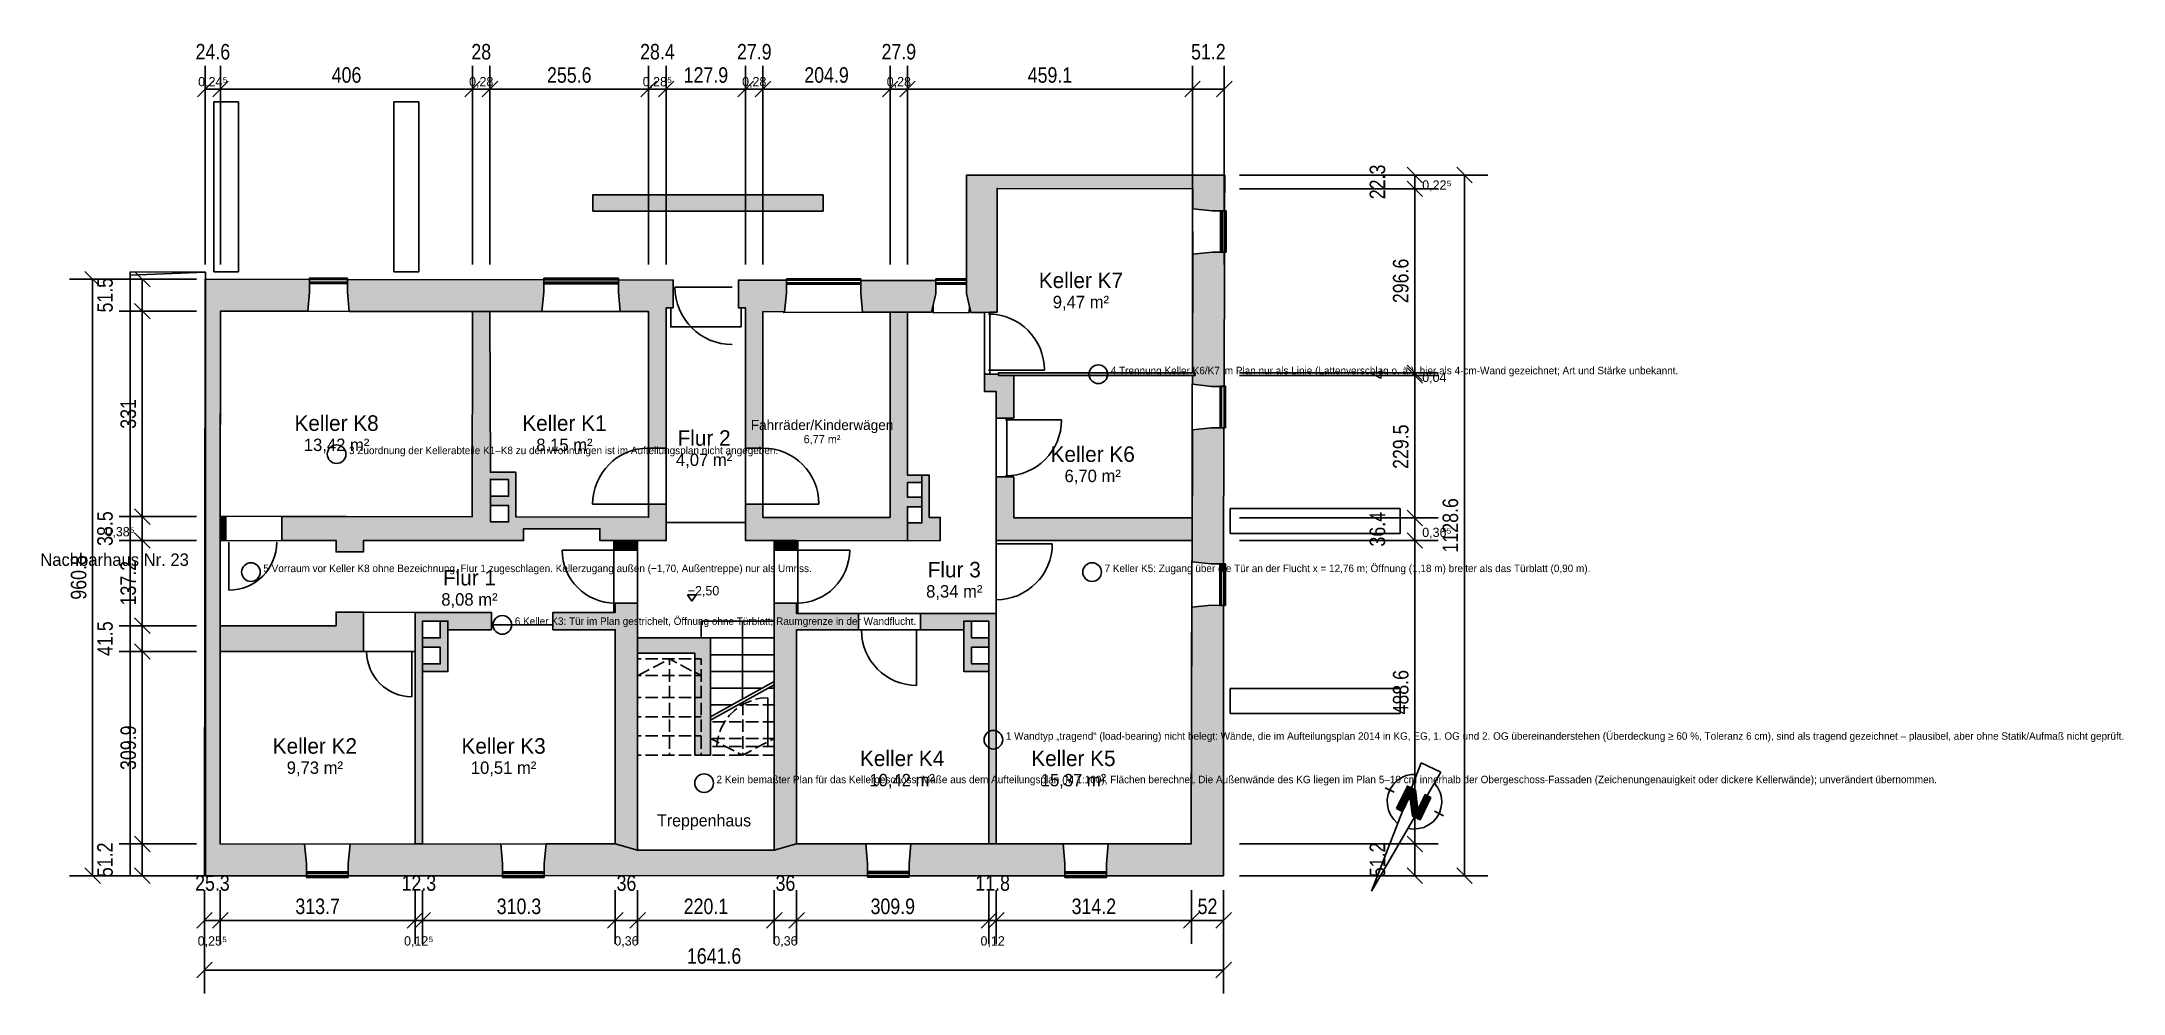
# Model space of a CAD drawing. Header units: metres. Extents: x -2.6 to 30.9, y -1.8 to 13.5.
import ezdxf
from ezdxf.enums import TextEntityAlignment as Align

# ---------------------------------------------------------------- set-up
doc = ezdxf.new("R2010")
doc.units = ezdxf.units.M
for name, color, linetype in [('A_BEMASSUNG', 5, 'Continuous'), ('A_OEFFNUNG', 1, 'Continuous'), ('A_RAUM', 3, 'Continuous'), ('A_SYMBOL', 2, 'Continuous'), ('A_TEXT', 7, 'Continuous'), ('A_TREPPE', 2, 'Continuous'), ('A_UNGEPRUEFT', 6, 'Continuous'), ('A_WAND', 8, 'Continuous'), ('A_WAND_TRAGEND', 7, 'Continuous')]:
    doc.layers.add(name, color=color, linetype=linetype)
doc.styles.add('OpenSansCondensed-Light', font='OpenSansCondensed-Light.ttf')
doc.dimstyles.new('EZ_M_100_H25_CM', dxfattribs={"dimtxt": 0.25, "dimasz": 0.25, "dimexe": 0.375, "dimexo": 0.125, "dimgap": 0.1, "dimtad": 1, "dimlfac": 100, "dimzin": 12, "dimdsep": 46, "dimtxsty": 'OpenSansCondensed-Light', "dimtsz": 0.125, "dimcen": 2.5, "dimazin": 3, "dimtfac": 0.5, "dimtmove": 2, "dimatfit": 3})

msp = doc.modelspace()

# ---------------------------------------------------------------- hatches: boundary and pattern name
at = {"layer": 'A_WAND'}
for points in [[(6.255, 10.816), (6.255, 11.074), (9.967, 11.074), (9.967, 10.816)], [(11.326, 5.503), (8.719, 5.508), (8.719, 6.096), (8.998, 6.096), (8.998, 5.88), (11.047, 5.88), (11.047, 9.186), (11.326, 9.186), (11.326, 6.562), (11.559, 6.562), (11.559, 6.443), (11.326, 6.443), (11.326, 6.206), (11.559, 6.206), (11.559, 6.054), (11.326, 6.054)], [(12.79, 8.187), (12.79, 8.167), (13.037, 8.167), (13.037, 7.48), (12.757, 7.48), (12.757, 7.908), (12.567, 7.908), (12.567, 8.187)], [(12.79, 8.167), (15.96, 8.167), (15.96, 8.207), (12.79, 8.207)], [(13.037, 6.532), (13.037, 5.876), (15.911, 5.872), (15.911, 5.508), (12.757, 5.508), (12.757, 6.532)], [(2.563, 4.356), (2.563, 3.721), (0.253, 3.721), (0.253, 4.136), (2.123, 4.136), (2.123, 4.356)], [(3.516, 3.789), (3.516, 3.941), (3.799, 3.941), (3.799, 4.212), (3.922, 4.212), (3.922, 3.399), (3.516, 3.399), (3.516, 3.522), (3.799, 3.522), (3.799, 3.789)], [(12.359, 3.941), (12.639, 3.941), (12.639, 3.789), (12.359, 3.789), (12.359, 3.522), (12.639, 3.522), (12.639, 3.399), (12.236, 3.399), (12.236, 4.212), (12.359, 4.211)], [(6.979, 3.941), (8.151, 3.941), (8.151, 2.049), (7.902, 2.049), (7.902, 3.692), (6.979, 3.692)]]:
    msp.add_hatch(color=8, dxfattribs=at).paths.add_polyline_path(points)
h = msp.add_hatch(color=8, dxfattribs=at)
h.paths.add_polyline_path([(7.44, 5.508), (6.373, 5.508), (6.373, 5.698), (5.141, 5.698), (5.141, 5.508), (2.563, 5.508), (2.563, 5.325), (2.123, 5.325), (2.123, 5.508), (1.247, 5.508), (1.247, 5.893), (4.312, 5.889), (4.32, 9.196), (4.6, 9.196), (4.607, 6.608), (5.019, 6.608), (5.019, 5.889), (7.156, 5.884), (7.156, 6.096), (7.44, 6.096)])
h.paths.add_polyline_path([(4.608, 6.223), (4.9, 6.223), (4.9, 6.49), (4.608, 6.49), (4.607, 6.501), (4.608, 6.075)])
h.paths.add_polyline_path([(4.608, 5.808), (4.9, 5.808), (4.9, 6.075), (4.608, 6.075)])
at = {"layer": 'A_WAND_TRAGEND'}
for points in [[(12.279, 9.487), (12.279, 11.396), (16.436, 11.396), (16.432, 10.82), (16.233, 10.82), (15.924, 10.85), (15.924, 11.172), (12.77, 11.18), (12.77, 9.186), (12.347, 9.182)], [(15.919, 9.859), (15.924, 10.122), (16.233, 10.152), (16.432, 10.152), (16.427, 7.992), (16.224, 7.992), (15.915, 8.026), (15.915, 8.167), (15.96, 8.167), (15.96, 8.207), (15.915, 8.207)], [(0.252, 5.541), (0.256, 0.622), (1.615, 0.618), (1.645, 0.309), (1.645, 0.11), (0.002, 0.11), (0.015, 9.72), (1.695, 9.711), (1.695, 9.508), (1.666, 9.203), (0.26, 9.203)], [(5.438, 9.195), (2.335, 9.199), (2.305, 9.508), (2.305, 9.711), (5.467, 9.707), (5.467, 9.508)], [(7.156, 9.195), (6.699, 9.195), (6.67, 9.508), (6.67, 9.707), (7.554, 9.703), (7.554, 9.258), (7.44, 9.258), (7.44, 6.998), (7.156, 6.998)], [(8.719, 9.254), (8.604, 9.254), (8.604, 9.703), (9.375, 9.703), (9.375, 9.495), (9.345, 9.191), (8.998, 9.195), (8.998, 6.998), (8.719, 6.998)], [(10.573, 9.699), (11.784, 9.699), (11.784, 9.487), (11.711, 9.186), (10.602, 9.186), (10.573, 9.495)], [(15.911, 5.165), (15.915, 7.294), (16.224, 7.324), (16.423, 7.324), (16.419, 5.135), (16.22, 5.135)], [(11.855, 5.508), (11.326, 5.503), (11.326, 5.791), (11.559, 5.791), (11.559, 6.562), (11.678, 6.562), (11.678, 5.88), (11.855, 5.88)], [(0.345, 5.508), (0.252, 5.508), (0.253, 5.893), (0.345, 5.893)], [(6.979, 5.355), (6.619, 5.355), (6.619, 5.508), (6.979, 5.508)], [(9.18, 5.355), (9.18, 5.508), (9.54, 5.508), (9.54, 5.355)], [(5.615, 4.352), (6.619, 4.352), (6.619, 4.5), (6.979, 4.5), (6.979, 0.521), (6.619, 0.622), (6.619, 4.072), (5.615, 4.072)], [(9.54, 0.622), (9.18, 0.521), (9.18, 4.5), (9.54, 4.5), (9.54, 4.331), (10.539, 4.331), (10.539, 4.072), (9.54, 4.072)], [(15.898, 0.622), (15.907, 4.436), (16.216, 4.466), (16.419, 4.462), (16.419, 0.11), (14.531, 0.11), (14.531, 0.309), (14.56, 0.622)], [(3.393, 4.352), (4.625, 4.352), (4.625, 4.072), (3.922, 4.072), (3.922, 4.212), (3.516, 4.212), (3.516, 0.622), (3.393, 0.622)], [(12.236, 4.212), (12.236, 4.072), (11.534, 4.072), (11.534, 4.331), (12.757, 4.331), (12.757, 0.622), (12.639, 0.622), (12.639, 4.208)], [(4.773, 0.622), (4.803, 0.309), (4.803, 0.11), (2.318, 0.11), (2.318, 0.309), (2.347, 0.618)], [(10.683, 0.309), (10.683, 0.114), (5.472, 0.11), (5.472, 0.309), (5.505, 0.622), (6.619, 0.622), (6.979, 0.521), (9.18, 0.521), (9.54, 0.622), (10.653, 0.622)], [(13.862, 0.309), (13.862, 0.11), (11.352, 0.11), (11.352, 0.309), (11.381, 0.622), (13.832, 0.622)]]:
    msp.add_hatch(color=7, dxfattribs=at).paths.add_polyline_path(points)

# ---------------------------------------------------------------- linework, layer by layer
at = {"layer": 'A_OEFFNUNG'}
for p, q in [((16.37, 10.152), (16.37, 10.821)), ((16.46, 10.821), (16.37, 10.821)), ((16.395, 10.152), (16.395, 10.821)), ((16.435, 10.152), (16.435, 10.821)), ((16.46, 10.152), (16.46, 10.821)), ((16.46, 10.152), (16.37, 10.152)), ((1.69523, 9.739), (1.69479, 9.649)), ((2.30522, 9.736), (1.69523, 9.739)), ((2.30522, 9.736), (2.30478, 9.646)), ((5.46808, 9.735), (5.46793, 9.645)), ((6.67007, 9.733), (5.46808, 9.735)), ((6.67007, 9.733), (6.66993, 9.643)), ((10.573, 9.726), (9.375, 9.726)), ((9.375, 9.726), (9.375, 9.636)), ((10.573, 9.726), (10.573, 9.636)), ((12.279, 9.726), (11.784, 9.726)), ((11.784, 9.726), (11.784, 9.636)), ((12.279, 9.726), (12.279, 9.636)), ((2.30478, 9.646), (1.69479, 9.649)), ((2.3049, 9.671), (1.69491, 9.674)), ((2.3051, 9.711), (1.69511, 9.714)), ((6.66993, 9.643), (5.46793, 9.645)), ((6.66997, 9.668), (5.46797, 9.67)), ((6.67003, 9.708), (5.46803, 9.71)), ((8.503, 9.588), (7.58, 9.588)), ((10.573, 9.701), (9.375, 9.701)), ((10.573, 9.661), (9.375, 9.661)), ((10.573, 9.636), (9.375, 9.636)), ((12.279, 9.701), (11.784, 9.701)), ((12.279, 9.661), (11.784, 9.661)), ((12.279, 9.636), (11.784, 9.636)), ((12.63, 8.255), (13.532, 8.255)), ((16.361, 7.324), (16.361, 7.993)), ((16.451, 7.993), (16.361, 7.993)), ((16.386, 7.324), (16.386, 7.993)), ((16.426, 7.324), (16.426, 7.993)), ((16.451, 7.324), (16.451, 7.993)), ((12.905, 7.451), (13.807, 7.451)), ((16.451, 7.324), (16.361, 7.324)), ((7.156, 6.096), (6.254, 6.096)), ((8.998, 6.096), (9.9, 6.096)), ((0.392, 5.482), (0.392, 4.708)), ((12.757, 5.457), (13.659, 5.457)), ((6.619, 5.355), (5.764, 5.355)), ((9.54, 5.355), (10.395, 5.355)), ((16.357, 4.462), (16.357, 5.135)), ((16.447, 5.135), (16.357, 5.135)), ((16.382, 4.462), (16.382, 5.135)), ((16.422, 4.462), (16.422, 5.135)), ((16.447, 4.462), (16.447, 5.135)), ((16.447, 4.462), (16.357, 4.462)), ((11.474, 4.064), (11.474, 3.175)), ((3.342, 3.721), (3.342, 2.993)), ((1.645, 0.172), (2.318, 0.172)), ((1.645, 0.082), (1.645, 0.172)), ((1.645, 0.147), (2.318, 0.147)), ((1.645, 0.107), (2.318, 0.107)), ((1.645, 0.082), (2.318, 0.082)), ((2.318, 0.082), (2.318, 0.172)), ((4.803, 0.172), (5.472, 0.172)), ((4.803, 0.082), (4.803, 0.172)), ((4.803, 0.147), (5.472, 0.147)), ((4.803, 0.107), (5.472, 0.107)), ((4.803, 0.082), (5.472, 0.082)), ((5.472, 0.082), (5.472, 0.172)), ((10.68293, 0.176), (11.35193, 0.177)), ((10.68307, 0.086), (10.68293, 0.176)), ((10.68297, 0.151), (11.35197, 0.152)), ((10.68303, 0.111), (11.35203, 0.112)), ((10.68307, 0.086), (11.35207, 0.087)), ((11.35207, 0.087), (11.35193, 0.177)), ((13.862, 0.172), (14.531, 0.172)), ((13.862, 0.082), (13.862, 0.172)), ((13.862, 0.147), (14.531, 0.147)), ((13.862, 0.107), (14.531, 0.107)), ((13.862, 0.082), (14.531, 0.082)), ((14.531, 0.082), (14.531, 0.172))]:
    msp.add_line(p, q, dxfattribs=at)
for centre, radius, start, end in [((8.503, 9.588), 0.923, 180, -90), ((12.63, 8.255), 0.902, 0, 90), ((12.905, 7.451), 0.902, -90, 0), ((7.156, 6.096), 0.902, 90, 180), ((8.998, 6.096), 0.902, 0, 90), ((0.392, 5.482), 0.774, -90, 0), ((12.757, 5.457), 0.902, -90, 0), ((6.619, 5.355), 0.855, 180, -90), ((9.54, 5.355), 0.855, -90, 0), ((11.474, 4.064), 0.889, 180, -90), ((3.342, 3.721), 0.728, 180, -90)]:
    msp.add_arc(centre, radius, start, end, dxfattribs=at)
at = {"layer": 'A_RAUM'}
for points in [[(15.922, 10.12), (15.915, 8.207), (12.79, 8.207), (12.79, 8.187), (12.652, 8.187), (12.652, 9.185), (12.77, 9.186), (12.77, 11.18), (15.924, 11.172), (15.924, 10.862), (15.919, 10.862)], [(0.255, 5.899), (0.26, 9.203), (4.32, 9.196), (4.312, 5.889)], [(4.6, 9.196), (7.156, 9.195), (7.156, 5.884), (5.019, 5.889), (5.019, 6.608), (4.607, 6.608)], [(7.44, 5.8), (7.44, 9.258), (7.512, 9.258), (7.512, 8.95), (8.646, 8.95), (8.646, 9.254), (8.719, 9.254), (8.719, 5.8)], [(8.998, 9.195), (9.333, 9.191), (9.333, 9.179), (11.047, 9.186), (11.047, 5.88), (8.998, 5.88)], [(12.757, 4.331), (9.54, 4.331), (9.54, 4.348), (9.562, 4.348), (9.562, 5.506), (11.855, 5.508), (11.855, 5.88), (11.678, 5.88), (11.678, 6.562), (11.326, 6.562), (11.326, 9.186), (11.711, 9.186), (11.738, 9.298), (11.741, 9.174), (12.321, 9.18), (12.324, 9.281), (12.347, 9.182), (12.565, 9.184), (12.567, 7.908), (12.757, 7.908)], [(15.911, 8.034), (15.912, 5.872), (13.037, 5.876), (13.037, 6.532), (12.927, 6.532), (12.927, 7.48), (13.037, 7.48), (13.037, 8.167), (15.915, 8.167), (15.915, 8.034)], [(6.979, 3.941), (6.979, 5.508), (7.44, 5.508), (7.44, 5.8), (8.719, 5.8), (8.719, 5.508), (9.18, 5.507), (9.18, 0.521), (6.979, 0.521), (6.979, 3.692), (7.902, 3.692), (7.902, 2.049), (8.151, 2.049), (8.151, 3.941)], [(0.252, 5.506), (2.123, 5.508), (2.123, 5.325), (2.563, 5.325), (2.563, 5.508), (5.141, 5.508), (5.141, 5.698), (6.373, 5.698), (6.373, 5.508), (6.597, 5.508), (6.597, 4.352), (5.615, 4.352), (5.615, 4.15), (4.625, 4.15), (4.625, 4.352), (2.123, 4.356), (2.123, 4.136), (0.253, 4.136)], [(12.757, 0.622), (12.757, 5.508), (15.912, 5.508), (15.911, 5.177), (15.906, 5.177), (15.898, 0.622)], [(6.619, 0.622), (3.516, 0.62), (3.516, 3.399), (3.922, 3.399), (3.922, 4.072), (4.625, 4.072), (4.625, 4.15), (5.615, 4.15), (5.615, 4.072), (6.619, 4.072)], [(9.54, 4.072), (12.236, 4.072), (12.236, 3.399), (12.639, 3.399), (12.639, 0.622), (9.54, 0.622)], [(3.393, 0.62), (0.256, 0.622), (0.253, 3.721), (3.393, 3.719)]]:
    msp.add_lwpolyline(points, close=True, dxfattribs=at)
at = {"layer": 'A_SYMBOL'}
for p, q in [((0.154, 9.834), (0.154, 12.573)), ((0.154, 12.573), (0.552, 12.573)), ((0.552, 12.573), (0.552, 9.834)), ((3.054, 9.834), (3.054, 12.573)), ((3.054, 12.573), (3.452, 12.573)), ((3.452, 12.573), (3.452, 9.834)), ((-1.198, 9.783), (-1.198, 9.834)), ((-1.198, 9.834), (0.019, 9.83)), ((-1.198, 9.783), (0.019, 9.83)), ((0.019, 9.83), (-1.198, 9.783)), ((-1.198, 0.11), (-1.198, 9.783)), ((0.019, 9.83), (0.019, 0.11)), ((0.552, 9.834), (0.154, 9.834)), ((3.452, 9.834), (3.054, 9.834)), ((16.525, 5.622), (16.525, 6.024)), ((16.525, 6.024), (19.264, 6.024)), ((19.264, 6.024), (19.264, 5.622)), ((19.264, 5.622), (16.525, 5.622)), ((16.525, 2.722), (16.525, 3.124)), ((16.525, 3.124), (19.264, 3.124)), ((19.264, 3.124), (19.264, 2.722)), ((19.264, 2.722), (16.525, 2.722)), ((19.281, 1.685), (19.209, 1.638)), ((19.357, 1.723), (19.281, 1.685)), ((19.442, 1.74), (19.357, 1.723)), ((19.53, 1.74), (19.442, 1.74)), ((19.602, 1.93), (19.446, 1.524)), ((19.916, 1.778), (19.602, 1.93)), ((19.916, 1.778), (19.696, 1.401)), ((19.166, 1.456), (19.023, 1.528)), ((19.069, 1.422), (19.052, 1.338)), ((19.103, 1.503), (19.069, 1.422)), ((19.149, 1.575), (19.103, 1.503)), ((19.209, 1.638), (19.149, 1.575)), ((19.382, 1.554), (19.204, 1.19)), ((19.281, 1.156), (19.281, 1.342)), ((19.285, 1.35), (19.399, 1.35)), ((19.293, 1.372), (19.412, 1.372)), ((19.302, 1.393), (19.522, 1.393)), ((19.42, 1.393), (19.302, 1.143)), ((19.302, 1.143), (19.302, 1.384)), ((19.315, 1.414), (19.518, 1.414)), ((19.319, 1.185), (19.319, 1.427)), ((19.323, 1.431), (19.514, 1.431)), ((19.331, 1.452), (19.514, 1.452)), ((19.34, 1.473), (19.509, 1.473)), ((19.34, 1.228), (19.34, 1.469)), ((19.353, 1.49), (19.509, 1.49)), ((19.361, 1.511), (19.467, 1.511)), ((19.361, 1.27), (19.361, 1.511)), ((19.37, 1.532), (19.425, 1.532)), ((19.378, 1.554), (19.387, 1.554)), ((19.378, 1.308), (19.378, 1.554)), ((19.382, 1.554), (19.509, 1.494)), ((19.399, 1.35), (19.399, 1.545)), ((19.42, 1.38), (19.42, 1.537)), ((19.459, 1.067), (19.42, 1.393)), ((19.42, 1.372), (19.522, 1.372)), ((19.425, 1.35), (19.526, 1.35)), ((19.442, 1.223), (19.442, 1.524)), ((19.459, 1.067), (19.459, 1.516)), ((19.48, 1.058), (19.48, 1.507)), ((19.501, 1.05), (19.501, 1.499)), ((19.509, 1.494), (19.547, 1.173)), ((19.522, 1.037), (19.522, 1.397)), ((19.547, 1.173), (19.666, 1.418)), ((19.585, 1.008), (19.759, 1.372)), ((19.632, 1.35), (19.751, 1.35)), ((19.641, 1.122), (19.641, 1.363)), ((19.645, 1.372), (19.759, 1.372)), ((19.653, 1.393), (19.717, 1.393)), ((19.662, 1.414), (19.679, 1.414)), ((19.662, 1.164), (19.662, 1.405)), ((19.759, 1.372), (19.666, 1.418)), ((19.679, 1.206), (19.679, 1.41)), ((19.7, 1.249), (19.7, 1.401)), ((19.721, 1.287), (19.721, 1.393)), ((19.742, 1.329), (19.742, 1.38)), ((19.818, 1.6), (19.814, 1.604)), ((19.869, 1.528), (19.818, 1.6)), ((19.907, 1.452), (19.869, 1.528)), ((19.928, 1.367), (19.907, 1.452)), ((19.933, 1.283), (19.928, 1.367)), ((18.802, -0.14), (19.298, 1.147)), ((18.802, -0.14), (19.492, 1.054)), ((19.052, 1.338), (19.056, 1.253)), ((19.056, 1.253), (19.073, 1.168)), ((19.073, 1.168), (19.107, 1.088)), ((19.107, 1.088), (19.158, 1.016)), ((19.158, 1.016), (19.217, 0.957)), ((19.204, 1.19), (19.302, 1.143)), ((19.209, 1.194), (19.323, 1.194)), ((19.217, 1.211), (19.331, 1.211)), ((19.221, 1.181), (19.221, 1.219)), ((19.226, 1.232), (19.344, 1.232)), ((19.234, 1.253), (19.353, 1.253)), ((19.238, 1.173), (19.238, 1.262)), ((19.243, 1.173), (19.315, 1.173)), ((19.247, 1.27), (19.361, 1.27)), ((19.255, 1.291), (19.37, 1.291)), ((19.26, 1.164), (19.26, 1.304)), ((19.264, 1.312), (19.382, 1.312)), ((19.272, 1.333), (19.391, 1.333)), ((19.285, 1.151), (19.306, 1.151)), ((19.425, 1.333), (19.526, 1.333)), ((19.429, 1.312), (19.53, 1.312)), ((19.433, 1.291), (19.535, 1.291)), ((19.433, 1.27), (19.535, 1.27)), ((19.437, 1.253), (19.539, 1.253)), ((19.437, 1.232), (19.539, 1.232)), ((19.442, 1.211), (19.543, 1.211)), ((19.446, 1.194), (19.547, 1.194)), ((19.446, 1.173), (19.666, 1.173)), ((19.45, 1.151), (19.653, 1.151)), ((19.45, 1.13), (19.645, 1.13)), ((19.454, 1.113), (19.636, 1.113)), ((19.459, 1.092), (19.628, 1.092)), ((19.459, 1.071), (19.615, 1.071)), ((19.585, 1.008), (19.459, 1.067)), ((19.492, 1.054), (19.607, 1.054)), ((19.535, 1.033), (19.598, 1.033)), ((19.539, 1.029), (19.539, 1.236)), ((19.556, 1.194), (19.674, 1.194)), ((19.56, 1.02), (19.56, 1.198)), ((19.569, 1.211), (19.683, 1.211)), ((19.577, 1.232), (19.691, 1.232)), ((19.577, 1.012), (19.585, 1.012)), ((19.581, 1.012), (19.581, 1.24)), ((19.585, 1.253), (19.704, 1.253)), ((19.594, 1.27), (19.712, 1.27)), ((19.598, 1.037), (19.598, 1.283)), ((19.607, 1.291), (19.721, 1.291)), ((19.615, 1.312), (19.73, 1.312)), ((19.619, 1.079), (19.619, 1.321)), ((19.624, 1.333), (19.742, 1.333)), ((19.793, 0.978), (19.848, 1.041)), ((19.818, 1.147), (19.962, 1.075)), ((19.848, 1.041), (19.895, 1.118)), ((19.895, 1.118), (19.92, 1.198)), ((19.92, 1.198), (19.933, 1.283)), ((19.217, 0.957), (19.226, 0.953)), ((19.391, 0.872), (19.475, 0.859)), ((19.475, 0.859), (19.56, 0.868)), ((19.56, 0.868), (19.645, 0.889)), ((19.645, 0.889), (19.721, 0.927)), ((19.721, 0.927), (19.793, 0.978)), ((0.019, 0.11), (-1.198, 0.11))]:
    msp.add_line(p, q, dxfattribs=at)
at = {"layer": 'A_TREPPE'}
for p, q in [((6.979, 3.941), (6.979, 4.5)), ((7.923, 4.636), (7.783, 4.636)), ((7.783, 4.636), (7.855, 4.534)), ((7.855, 4.534), (7.923, 4.636)), ((9.18, 0.521), (9.18, 4.5)), ((9.18, 4.212), (8.003, 4.212)), ((8.003, 4.212), (8.003, 3.941)), ((8.113, 4.212), (8.003, 4.212)), ((8.384, 4.212), (8.185, 4.212)), ((8.655, 4.212), (8.456, 4.212)), ((8.668, 2.955), (8.668, 4.212)), ((8.926, 4.212), (8.723, 4.212)), ((9.18, 4.212), (8.994, 4.212)), ((9.18, 3.941), (6.979, 3.941)), ((7.902, 3.692), (6.979, 3.692)), ((6.979, 0.521), (6.979, 3.692)), ((7.902, 3.692), (7.902, 2.049)), ((8.151, 3.941), (8.151, 2.616)), ((7.034, 3.603), (6.979, 3.603)), ((6.987, 3.336), (7.165, 3.429)), ((7.305, 3.603), (7.106, 3.603)), ((7.228, 3.463), (7.406, 3.556)), ((7.575, 3.603), (7.372, 3.603)), ((7.465, 3.59), (7.491, 3.603)), ((7.491, 3.603), (7.491, 3.505)), ((7.491, 3.603), (7.609, 3.539)), ((7.491, 3.438), (7.491, 3.234)), ((7.842, 3.603), (7.643, 3.603)), ((7.669, 3.505), (7.846, 3.412)), ((7.91, 3.382), (8.003, 3.332)), ((8.003, 3.603), (7.914, 3.603)), ((8.003, 3.505), (8.003, 3.603)), ((8.003, 3.421), (8.003, 3.438)), ((8.003, 3.421), (8.003, 3.234)), ((9.18, 3.67), (8.151, 3.67)), ((9.18, 3.399), (8.151, 3.399)), ((7.034, 3.332), (6.979, 3.332)), ((7.305, 3.332), (7.106, 3.332)), ((7.575, 3.332), (7.372, 3.332)), ((7.491, 3.167), (7.491, 2.968)), ((7.842, 3.332), (7.643, 3.332)), ((8.003, 3.332), (7.914, 3.332)), ((8.003, 3.167), (8.003, 2.968)), ((8.151, 2.671), (9.18, 3.239)), ((8.151, 2.616), (9.18, 3.183)), ((8.981, 3.133), (8.151, 3.133)), ((9.18, 3.133), (9.087, 3.133)), ((9.18, 3.133), (9.087, 3.133)), ((7.034, 2.98), (6.979, 2.98)), ((7.305, 2.98), (7.106, 2.98)), ((7.575, 2.98), (7.372, 2.98)), ((7.491, 2.896), (7.491, 2.697)), ((7.842, 2.98), (7.643, 2.98)), ((8.003, 2.98), (7.914, 2.98)), ((8.003, 2.896), (8.003, 2.697)), ((8.494, 2.862), (8.151, 2.862)), ((8.452, 2.688), (8.435, 2.663)), ((8.537, 2.773), (8.452, 2.688)), ((8.579, 2.803), (8.537, 2.773)), ((8.655, 2.862), (8.596, 2.862)), ((8.736, 2.9), (8.634, 2.845)), ((8.672, 2.896), (8.672, 2.697)), ((8.926, 2.862), (8.723, 2.862)), ((8.812, 2.929), (8.736, 2.9)), ((8.96, 2.968), (8.879, 2.951)), ((9.078, 2.976), (8.96, 2.968)), ((9.18, 2.862), (8.994, 2.862)), ((9.078, 2.189), (9.078, 2.976)), ((7.034, 2.671), (6.979, 2.671)), ((7.034, 2.362), (6.979, 2.362)), ((7.305, 2.671), (7.106, 2.671)), ((7.305, 2.362), (7.106, 2.362)), ((7.575, 2.671), (7.372, 2.671)), ((7.575, 2.362), (7.372, 2.362)), ((7.491, 2.625), (7.491, 2.426)), ((7.491, 2.358), (7.491, 2.155)), ((7.842, 2.671), (7.643, 2.671)), ((7.842, 2.362), (7.643, 2.362)), ((8.003, 2.671), (7.914, 2.671)), ((8.003, 2.362), (7.914, 2.362)), ((8.003, 2.625), (8.003, 2.426)), ((8.003, 2.358), (8.003, 2.155)), ((8.151, 2.616), (8.151, 2.049)), ((8.384, 2.591), (8.185, 2.591)), ((8.283, 2.362), (8.261, 2.265)), ((8.325, 2.489), (8.304, 2.43)), ((8.384, 2.595), (8.325, 2.489)), ((8.393, 2.608), (8.384, 2.595)), ((8.655, 2.591), (8.456, 2.591)), ((8.672, 2.625), (8.672, 2.426)), ((8.672, 2.358), (8.672, 2.155)), ((8.926, 2.591), (8.723, 2.591)), ((9.18, 2.591), (8.994, 2.591)), ((7.034, 2.049), (6.979, 2.049)), ((7.305, 2.049), (7.106, 2.049)), ((7.575, 2.049), (7.372, 2.049)), ((7.491, 2.087), (7.491, 2.049)), ((7.842, 2.049), (7.643, 2.049)), ((8.113, 2.049), (7.914, 2.049)), ((8.003, 2.087), (8.003, 2.049)), ((8.151, 2.32), (8.291, 2.248)), ((8.384, 2.32), (8.185, 2.32)), ((8.185, 2.189), (8.384, 2.189)), ((8.384, 2.049), (8.185, 2.049)), ((8.261, 2.265), (8.253, 2.189)), ((8.354, 2.214), (8.532, 2.121)), ((8.655, 2.32), (8.456, 2.32)), ((8.456, 2.189), (8.655, 2.189)), ((8.655, 2.049), (8.456, 2.049)), ((8.596, 2.091), (8.672, 2.049)), ((8.672, 2.049), (8.816, 2.129)), ((8.672, 2.087), (8.672, 2.049)), ((8.926, 2.32), (8.723, 2.32)), ((8.723, 2.189), (8.926, 2.189)), ((8.926, 2.049), (8.723, 2.049)), ((8.879, 2.163), (9.053, 2.256)), ((9.18, 2.32), (8.994, 2.32)), ((8.994, 2.189), (9.18, 2.189)), ((9.18, 2.049), (8.994, 2.049)), ((9.117, 2.286), (9.18, 2.32)), ((8.748, 0.521), (6.979, 0.521)), ((9.18, 0.521), (8.748, 0.521))]:
    msp.add_line(p, q, dxfattribs=at)
at = {"layer": 'A_UNGEPRUEFT'}
for centre in [(14.4, 8.187), (2.13, 6.9), (0.75, 5), (14.3, 5), (4.8, 4.15), (12.71, 2.3), (8.05, 1.6)]:
    msp.add_circle(centre, 0.15, dxfattribs=at)
at = {"layer": 'A_WAND'}
for points in [[(6.255, 10.816), (6.255, 11.074), (9.967, 11.074), (9.967, 10.816)], [(7.44, 5.508), (6.373, 5.508), (6.373, 5.698), (5.141, 5.698), (5.141, 5.508), (2.563, 5.508), (2.563, 5.325), (2.123, 5.325), (2.123, 5.508), (1.247, 5.508), (1.247, 5.893), (4.312, 5.889), (4.32, 9.196), (4.6, 9.196), (4.607, 6.608), (5.019, 6.608), (5.019, 5.889), (7.156, 5.884), (7.156, 6.096), (7.44, 6.096)], [(11.326, 5.503), (8.719, 5.508), (8.719, 6.096), (8.998, 6.096), (8.998, 5.88), (11.047, 5.88), (11.047, 9.186), (11.326, 9.186), (11.326, 6.562), (11.559, 6.562), (11.559, 6.443), (11.326, 6.443), (11.326, 6.206), (11.559, 6.206), (11.559, 6.054), (11.326, 6.054)], [(12.79, 8.187), (12.79, 8.167), (13.037, 8.167), (13.037, 7.48), (12.757, 7.48), (12.757, 7.908), (12.567, 7.908), (12.567, 8.187)], [(12.79, 8.167), (15.96, 8.167), (15.96, 8.207), (12.79, 8.207)], [(4.608, 6.223), (4.9, 6.223), (4.9, 6.49), (4.608, 6.49), (4.607, 6.501), (4.608, 6.075)], [(13.037, 6.532), (13.037, 5.876), (15.911, 5.872), (15.911, 5.508), (12.757, 5.508), (12.757, 6.532)], [(4.608, 5.808), (4.9, 5.808), (4.9, 6.075), (4.608, 6.075)], [(2.563, 4.356), (2.563, 3.721), (0.253, 3.721), (0.253, 4.136), (2.123, 4.136), (2.123, 4.356)], [(3.516, 3.789), (3.516, 3.941), (3.799, 3.941), (3.799, 4.212), (3.922, 4.212), (3.922, 3.399), (3.516, 3.399), (3.516, 3.522), (3.799, 3.522), (3.799, 3.789)], [(12.359, 3.941), (12.639, 3.941), (12.639, 3.789), (12.359, 3.789), (12.359, 3.522), (12.639, 3.522), (12.639, 3.399), (12.236, 3.399), (12.236, 4.212), (12.359, 4.211)], [(6.979, 3.941), (8.151, 3.941), (8.151, 2.049), (7.902, 2.049), (7.902, 3.692), (6.979, 3.692)]]:
    msp.add_lwpolyline(points, close=True, dxfattribs=at)
at = {"layer": 'A_WAND_TRAGEND'}
for points in [[(12.279, 9.487), (12.279, 11.396), (16.436, 11.396), (16.432, 10.82), (16.233, 10.82), (15.924, 10.85), (15.924, 11.172), (12.77, 11.18), (12.77, 9.186), (12.347, 9.182)], [(15.919, 9.859), (15.924, 10.122), (16.233, 10.152), (16.432, 10.152), (16.427, 7.992), (16.224, 7.992), (15.915, 8.026), (15.915, 8.167), (15.96, 8.167), (15.96, 8.207), (15.915, 8.207)], [(0.252, 5.541), (0.256, 0.622), (1.615, 0.618), (1.645, 0.309), (1.645, 0.11), (0.002, 0.11), (0.015, 9.72), (1.695, 9.711), (1.695, 9.508), (1.666, 9.203), (0.26, 9.203)], [(5.438, 9.195), (2.335, 9.199), (2.305, 9.508), (2.305, 9.711), (5.467, 9.707), (5.467, 9.508)], [(7.156, 9.195), (6.699, 9.195), (6.67, 9.508), (6.67, 9.707), (7.554, 9.703), (7.554, 9.258), (7.44, 9.258), (7.44, 6.998), (7.156, 6.998)], [(8.719, 9.254), (8.604, 9.254), (8.604, 9.703), (9.375, 9.703), (9.375, 9.495), (9.345, 9.191), (8.998, 9.195), (8.998, 6.998), (8.719, 6.998)], [(10.573, 9.699), (11.784, 9.699), (11.784, 9.487), (11.711, 9.186), (10.602, 9.186), (10.573, 9.495)], [(15.911, 5.165), (15.915, 7.294), (16.224, 7.324), (16.423, 7.324), (16.419, 5.135), (16.22, 5.135)], [(11.855, 5.508), (11.326, 5.503), (11.326, 5.791), (11.559, 5.791), (11.559, 6.562), (11.678, 6.562), (11.678, 5.88), (11.855, 5.88)], [(0.345, 5.508), (0.252, 5.508), (0.253, 5.893), (0.345, 5.893)], [(6.979, 5.355), (6.619, 5.355), (6.619, 5.508), (6.979, 5.508)], [(9.18, 5.355), (9.18, 5.508), (9.54, 5.508), (9.54, 5.355)], [(5.615, 4.352), (6.619, 4.352), (6.619, 4.5), (6.979, 4.5), (6.979, 0.521), (6.619, 0.622), (6.619, 4.072), (5.615, 4.072)], [(9.54, 0.622), (9.18, 0.521), (9.18, 4.5), (9.54, 4.5), (9.54, 4.331), (10.539, 4.331), (10.539, 4.072), (9.54, 4.072)], [(15.898, 0.622), (15.907, 4.436), (16.216, 4.466), (16.419, 4.462), (16.419, 0.11), (14.531, 0.11), (14.531, 0.309), (14.56, 0.622)], [(3.393, 4.352), (4.625, 4.352), (4.625, 4.072), (3.922, 4.072), (3.922, 4.212), (3.516, 4.212), (3.516, 0.622), (3.393, 0.622)], [(12.236, 4.212), (12.236, 4.072), (11.534, 4.072), (11.534, 4.331), (12.757, 4.331), (12.757, 0.622), (12.639, 0.622), (12.639, 4.208)], [(4.773, 0.622), (4.803, 0.309), (4.803, 0.11), (2.318, 0.11), (2.318, 0.309), (2.347, 0.618)], [(10.683, 0.309), (10.683, 0.114), (5.472, 0.11), (5.472, 0.309), (5.505, 0.622), (6.619, 0.622), (6.979, 0.521), (9.18, 0.521), (9.54, 0.622), (10.653, 0.622)], [(13.862, 0.309), (13.862, 0.11), (11.352, 0.11), (11.352, 0.309), (11.381, 0.622), (13.832, 0.622)]]:
    msp.add_lwpolyline(points, close=True, dxfattribs=at)

# ---------------------------------------------------------------- texts
at = {"layer": 'A_TEXT'}
for s, height, p in [('0,24⁵', 0.15, (0.137, 12.9)), ('0,28', 0.15, (4.46, 12.9)), ('0,28⁵', 0.15, (7.298, 12.9)), ('0,28', 0.15, (8.858, 12.9)), ('0,28', 0.15, (11.187, 12.9)), ('Keller K7', 0.25, (14.12, 9.7)), ('9,47 m²', 0.2, (14.12, 9.35)), ('Keller K8', 0.25, (2.13, 7.4)), ('Keller K1', 0.25, (5.8, 7.4)), ('Fahrräder/Kinderwägen', 0.1634615, (9.95, 7.37)), ('13,42 m²', 0.2, (2.13, 7.05)), ('8,15 m²', 0.2, (5.8, 7.05)), ('Flur 2', 0.25, (8.05, 7.16)), ('6,77 m²', 0.130769, (9.95, 7.14115)), ('4,07 m²', 0.2, (8.05, 6.81)), ('Keller K6', 0.25, (14.31, 6.9)), ('6,70 m²', 0.2, (14.31, 6.55)), ('Flur 1', 0.25, (4.27, 4.91)), ('Flur 3', 0.25, (12.08, 5.04)), ('−2,50', 0.15, (8.04, 4.7)), ('8,34 m²', 0.2, (12.08, 4.69)), ('8,08 m²', 0.2, (4.27, 4.56)), ('Keller K2', 0.25, (1.78, 2.2)), ('Keller K3', 0.25, (4.82, 2.2)), ('Keller K4', 0.25, (11.24, 2)), ('Keller K5', 0.25, (14, 2)), ('9,73 m²', 0.2, (1.78, 1.85)), ('10,51 m²', 0.2, (4.82, 1.85)), ('10,42 m²', 0.2, (11.24, 1.65)), ('15,37 m²', 0.2, (14, 1.65)), ('Treppenhaus', 0.1923077, (8.05, 1)), ('0,25⁵', 0.15, (0.13, -0.94)), ('0,12⁵', 0.15, (3.454, -0.94)), ('0,36', 0.15, (6.799, -0.94)), ('0,36', 0.15, (9.36, -0.94)), ('0,12', 0.15, (12.698, -0.94))]:
    msp.add_text(s, height=height, dxfattribs=at).set_placement(p, align=Align.MIDDLE_CENTER)
for s, p in [('0,22⁵', (19.618, 11.235)), ('0,04', (19.618, 8.137)), ('0,36⁵', (19.618, 5.64))]:
    msp.add_text(s, height=0.15, dxfattribs=at).set_placement(p, align=Align.MIDDLE_LEFT)
for s, height, p in [('0,38⁵', 0.15, (-1.12, 5.651)), ('Nachbarhaus Nr. 23', 0.2, (-0.25, 5.2))]:
    msp.add_text(s, height=height, dxfattribs=at).set_placement(p, align=Align.MIDDLE_RIGHT)
at = {"layer": 'A_UNGEPRUEFT'}
for s, p in [('4 Trennung Keller K6/K7 im Plan nur als Linie (Lattenverschlag o. ä.), hier als 4-cm-Wand gezeichnet; Art und Stärke unbekannt.', (14.6, 8.187)), ('3 Zuordnung der Kellerabteile K1–K8 zu den Wohnungen ist im Aufteilungsplan nicht angegeben.', (2.33, 6.9)), ('5 Vorraum vor Keller K8 ohne Bezeichnung, Flur 1 zugeschlagen. Kellerzugang außen (−1,70, Außentreppe) nur als Umriss.', (0.95, 5)), ('7 Keller K5: Zugang über die Tür an der Flucht x = 12,76 m; Öffnung (1,18 m) breiter als das Türblatt (0,90 m).', (14.5, 5)), ('6 Keller K3: Tür im Plan gestrichelt, Öffnung ohne Türblatt; Raumgrenze in der Wandflucht.', (5, 4.15)), ('1 Wandtyp „tragend“ (load-bearing) nicht belegt: Wände, die im Aufteilungsplan 2014 in KG, EG, 1. OG und 2. OG übereinanderstehen (Überdeckung ≥ 60 %, Toleranz 6 cm), sind als tragend gezeichnet – plausibel, aber ohne Statik/Aufmaß nicht geprüft.', (12.91, 2.3)), ('2 Kein bemaßter Plan für das Kellergeschoss: Maße aus dem Aufteilungsplan (M 1:100), Flächen berechnet. Die Außenwände des KG liegen im Plan 5–10 cm innerhalb der Obergeschoss-Fassaden (Zeichenungenauigkeit oder dickere Kellerwände); unverändert übernommen.', (8.25, 1.6))]:
    msp.add_text(s, height=0.12, dxfattribs=at).set_placement(p)

# ---------------------------------------------------------------- dimensions: what is measured, and where the dimension line sits
at = {"layer": 'A_BEMASSUNG'}
for base, p1, p2 in [((0.014, 12.78), (0.014, 9.83), (0.26, 9.83)), ((4.32, 12.78), (4.32, 9.83), (4.6, 9.83)), ((7.156, 12.78), (7.156, 9.83), (7.44, 9.83)), ((8.719, 12.78), (8.719, 9.83), (8.998, 9.83)), ((11.047, 12.78), (11.047, 9.83), (11.326, 9.83)), ((15.917, 12.78), (15.917, 9.83), (16.429, 9.83)), ((0.26, 12.78), (0.26, 9.83), (4.32, 9.83)), ((4.6, 12.78), (4.6, 9.83), (7.156, 9.83)), ((7.44, 12.78), (7.44, 9.83), (8.719, 9.83)), ((8.998, 12.78), (8.998, 9.83), (11.047, 9.83)), ((11.326, 12.78), (11.326, 9.83), (15.917, 9.83)), ((0.003, -0.61), (0.003, 0), (0.256, 0)), ((0.003, -1.41), (0.003, 0), (16.419, 0)), ((0.256, -0.61), (0.256, 0), (3.393, 0)), ((3.393, -0.61), (3.393, 0), (3.516, 0)), ((3.516, -0.61), (3.516, 0), (6.619, 0)), ((6.619, -0.61), (6.619, 0), (6.979, 0)), ((6.979, -0.61), (6.979, 0), (9.18, 0)), ((9.18, -0.61), (9.18, 0), (9.54, 0)), ((9.54, -0.61), (9.54, 0), (12.639, 0)), ((12.639, -0.61), (12.639, 0), (12.757, 0)), ((12.757, -0.61), (12.757, 0), (15.899, 0)), ((15.899, -0.61), (15.899, 0), (16.419, 0))]:
    msp.add_linear_dim(base=base, p1=p1, p2=p2, dimstyle='EZ_M_100_H25_CM', dxfattribs=at).render()
for base, p1, p2 in [((19.498, 11.173), (16.548, 11.173), (16.548, 11.396)), ((20.298, 0.11), (16.548, 0.11), (16.548, 11.396)), ((19.498, 8.207), (16.548, 8.207), (16.548, 11.173)), ((-1.8, 0.11), (0, 0.11), (0, 9.718)), ((-1, 9.203), (0, 9.203), (0, 9.718)), ((-1, 5.893), (0, 5.893), (0, 9.203)), ((19.498, 8.167), (16.548, 8.167), (16.548, 8.207)), ((19.498, 5.872), (16.548, 5.872), (16.548, 8.167)), ((-1, 5.508), (0, 5.508), (0, 5.893)), ((19.498, 5.508), (16.548, 5.508), (16.548, 5.872)), ((-1, 4.136), (0, 4.136), (0, 5.508)), ((19.498, 0.622), (16.548, 0.622), (16.548, 5.508)), ((-1, 3.721), (0, 3.721), (0, 4.136)), ((-1, 0.622), (0, 0.622), (0, 3.721)), ((-1, 0.11), (0, 0.11), (0, 0.622)), ((19.498, 0.11), (16.548, 0.11), (16.548, 0.622))]:
    msp.add_linear_dim(base=base, p1=p1, p2=p2, angle=90, dimstyle='EZ_M_100_H25_CM', dxfattribs=at).render()

doc.saveas('drawing.dxf')
